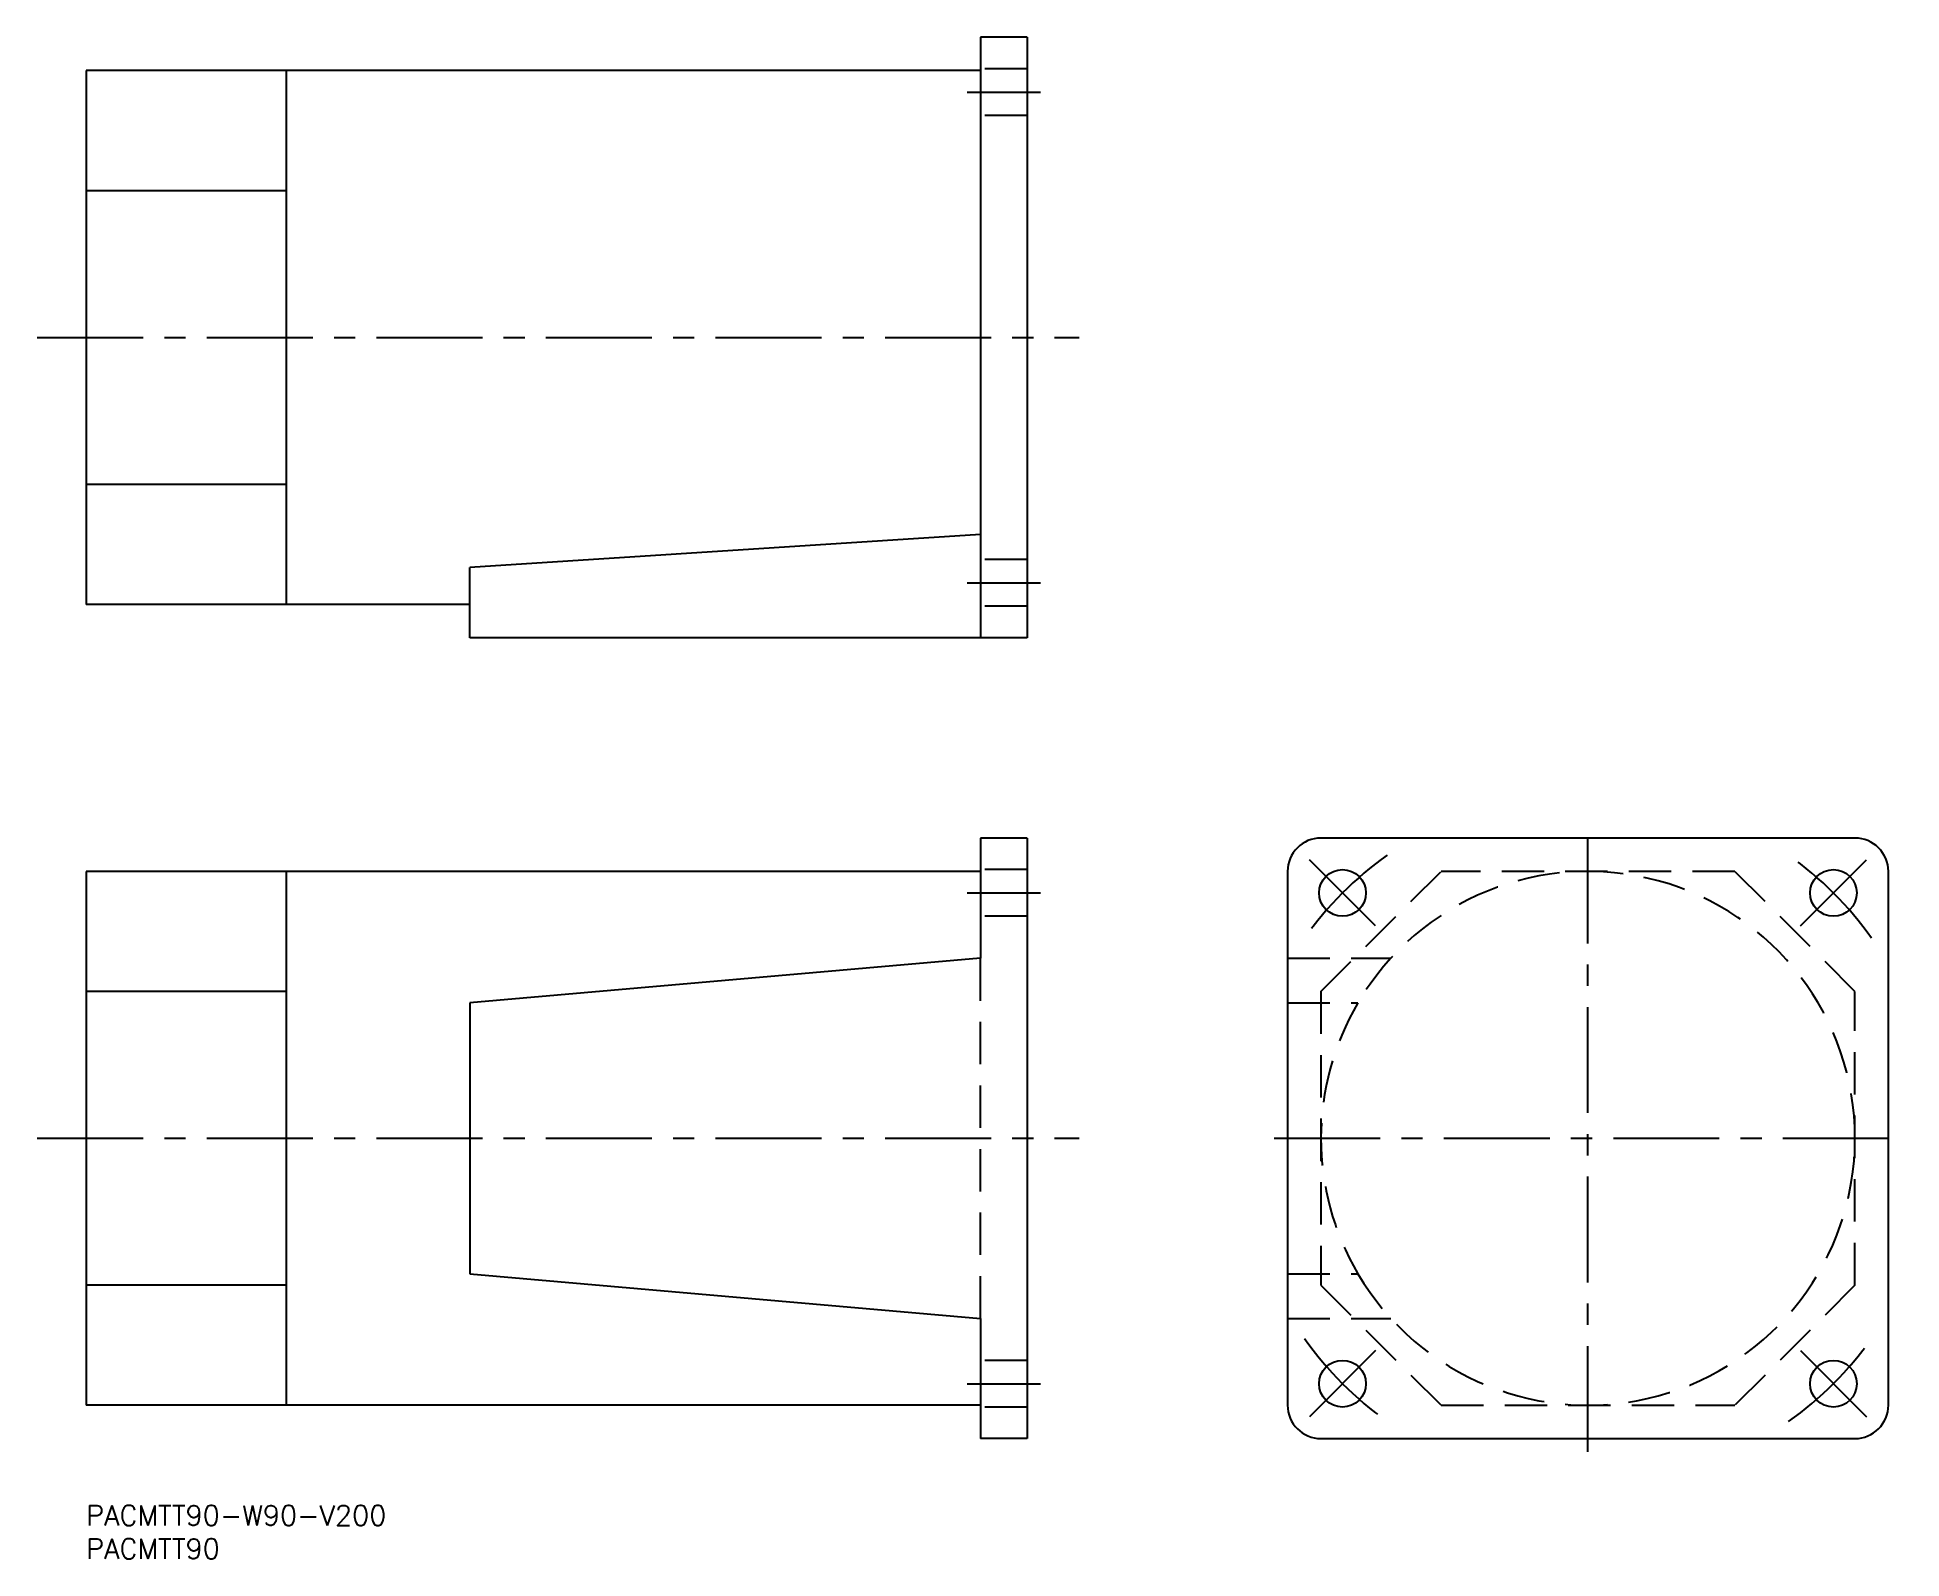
# Model space of a CAD drawing. Extents: x -7 to 272, y -8 to 220.
import ezdxf

# ---------------------------------------------------------------- set-up
doc = ezdxf.new("R2010")
doc.units = 0
doc.header["$LTSCALE"] = 0.5
doc.linetypes.add('CENTER', pattern=[50.8, 31.75, -6.35, 6.35, -6.35])
doc.linetypes.add('DASHED', pattern=[19.05, 12.7, -6.35])
for name, color, linetype in [('MSM_CENTER', 1, 'CENTER'), ('MSM_CONTINUOUS', 7, 'CONTINUOUS'), ('MSM_DASHED', 4, 'DASHED'), ('MSM_PART_NUMBER', 7, 'CONTINUOUS')]:
    doc.layers.add(name, color=color, linetype=linetype)
doc.styles.get("Standard").update_dxf_attribs({"font": 'txt.shx', "height": 3, "bigfont": 'bigfont.shx'})

msp = doc.modelspace()

# ---------------------------------------------------------------- linework, layer by layer
at = {"layer": 'MSM_CENTER'}
for p, q in [((132, 211.77), (143, 211.77)), ((-7.3, 175), (148.77, 175)), ((132, 138.23), (143, 138.23)), ((225, 8), (225, 102)), ((193.18, 86.82), (183.28, 96.72)), ((256.82, 86.82), (266.72, 96.72)), ((132, 91.77), (143, 91.77)), ((-7.3, 55), (148.77, 55)), ((178, 55), (272, 55)), ((193.18, 23.18), (183.28, 13.28)), ((256.82, 23.18), (266.72, 13.28)), ((132, 18.23), (143, 18.23))]:
    msp.add_line(p, q, dxfattribs=at)
for start, end in [(125.3168, 144.7946), (35.2054, 54.6832), (215.2054, 234.6832), (305.3168, 324.7946)]:
    msp.add_arc((225, 55), 52, start, end, dxfattribs=at)
at = {"layer": 'MSM_CONTINUOUS'}
for p, q in [((134, 220), (134, 130)), ((141, 220), (134, 220)), ((141, 220), (141, 130)), ((0, 215), (0, 135)), ((134, 215), (0, 215)), ((30, 215), (30, 135)), ((30, 197), (0, 197)), ((30, 153), (0, 153)), ((134, 145.49), (57.5, 140.54)), ((57.5, 130), (57.5, 140.54)), ((57.5, 135), (0, 135)), ((141, 130), (57.5, 130)), ((134, 100), (134, 82)), ((141, 100), (134, 100)), ((141, 100), (141, 10)), ((265, 100), (185, 100)), ((134, 95), (0, 95)), ((0, 95), (0, 15)), ((30, 95), (30, 15)), ((180, 95), (180, 15)), ((270, 15), (270, 95)), ((134, 82), (57.5, 75.31)), ((30, 77), (0, 77)), ((57.5, 75.31), (57.5, 34.69)), ((57.5, 34.69), (134, 28)), ((30, 33), (0, 33)), ((134, 28), (134, 10)), ((134, 15), (0, 15)), ((141, 10), (134, 10)), ((185, 10), (265, 10))]:
    msp.add_line(p, q, dxfattribs=at)
for centre in [(188.23, 91.77), (261.77, 91.77), (188.23, 18.23), (261.77, 18.23)]:
    msp.add_circle(centre, 3.5, dxfattribs=at)
for centre, start, end in [((185, 95), 90, 180), ((265, 95), 0, 90), ((185, 15), 180, 270), ((265, 15), 270, 0)]:
    msp.add_arc(centre, 5, start, end, dxfattribs=at)
at = {"layer": 'MSM_DASHED'}
for p, q in [((141, 215.27), (134, 215.27)), ((141, 208.27), (134, 208.27)), ((141, 141.73), (134, 141.73)), ((141, 134.73), (134, 134.73)), ((141, 95.27), (134, 95.27)), ((185, 77), (203, 95)), ((247, 95), (203, 95)), ((265, 77), (247, 95)), ((141, 88.27), (134, 88.27)), ((134, 28), (134, 82)), ((180, 82), (195.49, 82)), ((185, 77), (185, 33)), ((265, 33), (265, 77)), ((180, 75.31), (190.54, 75.31)), ((180, 34.69), (190.54, 34.69)), ((185, 33), (203, 15)), ((265, 33), (247, 15)), ((180, 28), (195.49, 28)), ((141, 21.73), (134, 21.73)), ((141, 14.73), (134, 14.73)), ((203, 15), (247, 15))]:
    msp.add_line(p, q, dxfattribs=at)
for start, end in [(210.5093, 149.4907), (149.4907, 210.5093)]:
    msp.add_arc((225, 55), 40, start, end, dxfattribs=at)

# ---------------------------------------------------------------- texts
at = {"layer": 'MSM_PART_NUMBER'}
for s, p in [('PACMTT90-W90-V200', (0, -3)), ('PACMTT90', (0, -8))]:
    msp.add_text(s, height=3, dxfattribs=at).set_placement(p)

doc.saveas('drawing.dxf')
